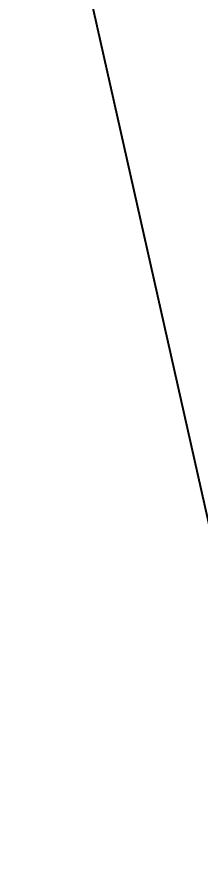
# Model space of a CAD drawing. Extents: x 383425 to 391668, y 6055101 to 6059545.
# Drawn here: x 385516.169 to 385516.409, y 6058573.987 to 6058575.09 of the extents above; entities that cross this region are included whole.
import ezdxf

# ---------------------------------------------------------------- set-up
doc = ezdxf.new("R2010")
doc.units = 0
doc.header["$LTSCALE"] = 5
doc.header["$PDMODE"] = 35
doc.header["$PDSIZE"] = 20
doc.layers.get('Defpoints').update_dxf_attribs({"color": 9})
doc.layers.add('P-PROPOSED', color=10, linetype='Continuous')
doc.layers.add('P-TXT', color=4, linetype='Continuous')
doc.styles.add('80CG', font='ARIALN.TTF', dxfattribs={"height": 10})
doc.dimstyles.new('Compass 5 000', dxfattribs={"dimscale": 5, "dimtxt": 9, "dimasz": 2, "dimexe": 0.2, "dimexo": 0.0625, "dimgap": 0.5, "dimtad": 0, "dimtih": 1, "dimtoh": 1, "dimzin": 0, "dimdsep": 46, "dimtxsty": '80CG', "dimcen": 0.1, "dimse1": 1, "dimse2": 1, "dimclrd": 256, "dimclrt": 256, "dimaunit": 1, "dimadec": 4, "dimazin": 0, "dimtfac": 0.06, "dimtofl": 0, "dimtmove": 0, "dimatfit": 1, "dimfxl": 0.2, "dimtolj": 1, "dimtzin": 0, "dimlwd": -1, "dimarcsym": 0})

# ---------------------------------------------------------------- blocks, each defined once
blk = doc.blocks.new('*D107')
at = {"layer": 'Defpoints', "color": 0, "transparency": 16777216}
for p in [(385500.5811, 6058645.2687), (385506.1834, 6058643.0165), (385501.2988, 6058641.9577)]:
    blk.add_point(p, dxfattribs=at)
at = {"layer": 'P-TXT', "transparency": 16777216}
for p, q in [((385515.2388, 6058648.4459), (385525.0118, 6058650.5643)), ((385490.808, 6058643.1503), (385391.5358, 6058621.6321))]:
    blk.add_line(p, q, dxfattribs=at)
for points in [[(385514.8857, 6058650.0748), (385515.5918, 6058646.8171), (385505.4657, 6058646.3275)], [(385490.455, 6058644.7792), (385491.1611, 6058641.5215), (385500.5811, 6058645.2687)]]:
    blk.add_solid(points, dxfattribs=at)
at = {"layer": 'P-TXT', "transparency": 16777216, "insert": (385336.1504, 6058621.6321), "char_height": 10, "attachment_point": 5, "style": '80CG'}
blk.add_mtext('\\A1;Nuvista\\P5.00 Water Line R/W\\PLOC 250429', dxfattribs=at)

msp = doc.modelspace()

# ---------------------------------------------------------------- linework, layer by layer
at = {"layer": 'P-PROPOSED'}
msp.add_lwpolyline([(385008.9756, 6058974.5154), (385082.516, 6058962.4669), (385247.631, 6058913.218), (385462.321, 6058847.7008), (385462.806, 6058838.4209), (385467.7678, 6058807.1923), (385470.4476, 6058784.2868), (385503.0741, 6058633.7674), (385545.4577, 6058445.3204), (385297.2758, 6058451.283), (385022.2156, 6058459.8331)], dxfattribs=at)

# ---------------------------------------------------------------- dimensions: what is measured, and where the dimension line sits
at = {"layer": 'P-TXT', "color": 3}
dim = msp.add_linear_dim(base=(385500.5811, 6058645.2687), p1=(385506.1834, 6058643.0165), p2=(385501.2988, 6058641.9577), angle=192.2302, text='Nuvista\\P5.00 Water Line R/W\\PLOC 250429', dimstyle='Compass 5 000', dxfattribs=at)
dim.commit()
dim.dimension.update_dxf_attribs({"geometry": '*D107', "text_midpoint": (385336.1504, 6058621.6321), "dimtype": 161})

doc.saveas('drawing.dxf')
